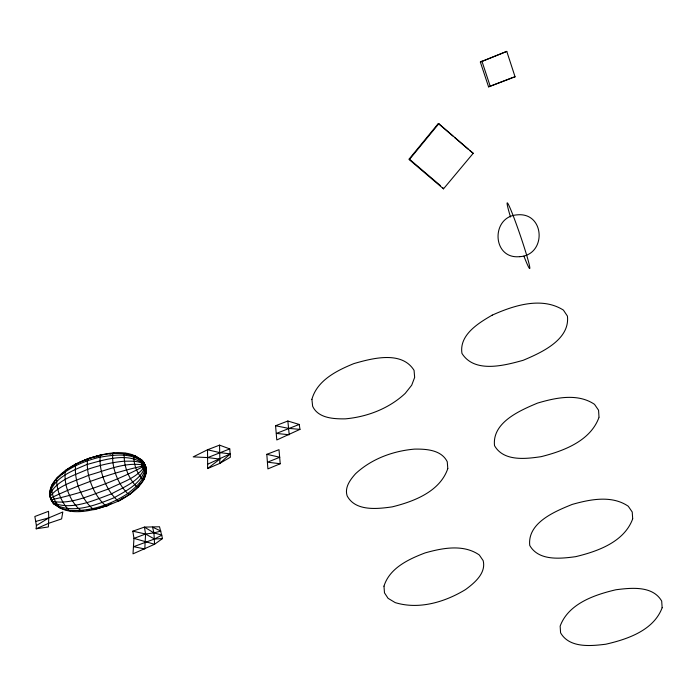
<?xml version="1.0" encoding="UTF-8"?>
<svg xmlns="http://www.w3.org/2000/svg" width="697" height="697" viewBox="0 0 697 697"><rect width="100%" height="100%" fill="white"/><g stroke="black" fill="none" stroke-linecap="round" stroke-linejoin="round"><path stroke-width="1.05" d="M146.248 469.351L145.359 465.43C132.099 442.935 94.565 455.176 75.738 463.967C64.037 470.606 44.582 483.805 51.081 499.801C65.788 521.147 100.882 508.88 119.727 500.463C132.369 493.946 154.089 478.003 143.303 461.78M207.662 464.237L207.506 449.774L219.546 445.139L229.766 448.903L230.393 457.223L219.721 463.427L207.54 468.576L207.662 464.237L230.21 453.878L219.912 452.632L207.506 449.774L193.208 456.883L207.776 457.581L219.86 459.096L219.721 463.427L230.21 453.878M36.166 528.796L48.659 523.299L61.615 518.917L62.808 511.99L48.755 517.897L48.407 526.941L36.166 528.796L36.392 525.564L34.85 516.486L48.546 511.302L48.755 517.897L36.392 525.564M137.649 457.981L142.615 460.734L145.359 465.43L146.475 471.547L143.93 479.458L137.457 487.438L128.954 494.722L118.351 501.143C106.275 490.967 98.504 470.876 100.281 455.193L101.727 454.688L95.855 457.066M78.273 463C95.306 454.705 115.423 450.428 133.955 455.89L134.643 455.629L141.996 460.046L145.359 465.43C116.042 481.252 83.675 492.901 51.081 499.801L49.504 492.901L51.953 485.051L54.68 482.202M144.593 475.537L146.457 470.597L145.359 465.43L141.151 459.898C140.916 464.237 142.824 469.247 145.961 472.261L145.359 465.43L141.151 459.898L133.955 455.89C133.432 464.272 137.152 474.004 143.26 479.771L145.961 472.261L145.359 465.43L144.026 463.113M492.239 315.122C478.456 323.06 459.035 334.891 461.954 353.405C474.579 373.557 504.445 365.489 523.168 360.297C541.125 352.726 570.163 339.796 567.419 316.089L563.403 310.087C541.682 296.364 513.724 305.469 492.178 315.157M100.281 455.193L87.639 458.783C85.409 474.526 93.903 496.369 106.38 506.257L111.459 503.443M599.011 417.337C590.481 440.992 563.594 451.011 541.116 456.666C525.669 458.948 503.591 461.623 494.522 445.653C491.951 422.443 519.945 410.498 537.526 403.101C555.666 397.734 577.682 392.934 594.515 404.338L598.557 410.228L598.993 416.989M140.08 483.831L138.415 486.976L137.457 487.438C128.718 479.397 123.404 465.518 124.275 453.686L125.268 453.32L126.68 454.122M142.467 480.703L144.253 478.351M409.2 158.977L438.308 123.508L438.814 123.709L473.211 153.296L443.51 188.843L409.296 159.665L409.2 158.977L440.487 185.663M409.296 159.665L438.814 123.709M59.968 475.816L57.276 477.567L51.465 486.166C51.439 494.121 54.732 502.424 60.247 508.148L70.58 510.927M61.484 474.5L64.525 471.86M75.72 464.768L77.28 463.427L75.738 463.967C73.464 479.51 81.479 500.028 93.868 509.725L107.852 505.534M207.54 468.576L219.86 459.096L219.546 445.139M123.116 497.919L118.351 501.143M162.514 538.572L154.568 544.27L133.005 553.845L133.963 538.38L132.831 531.175L144.427 527.098L159.517 526.766L162.514 538.572L154.455 539.016L133.667 546.683L144.793 548.966L145.577 534.024L144.427 527.098L153.941 532.9L161.939 535.104L154.455 539.016L145.577 534.024L132.831 531.175M86.524 459.933L89.199 458.243M77.28 463.427L65.387 470.379C63.279 484.668 70.258 502.424 81.662 511.31L83.013 510.674L77.881 510.553M480.355 62.05L506.78 51.395L515.066 76.818L488.571 86.855L480.355 62.05L506.78 51.395M299.98 429.361L276.796 439.964L275.568 425.745L287.852 421.023L299.222 424.447L299.98 429.361L288.732 428.402L275.568 425.745M130.156 494.138L128.954 494.722C118.115 485.06 111.52 467.905 112.783 453.451L114.038 453.006L109.934 454.096M78.221 463.008L87.639 458.783M55.063 504.314L54.044 504.253L52.972 502.467M280.22 463.749L267.901 468.889L266.812 454.322L279 449.678L280.22 463.749L267.552 462.181L279.811 457.232L266.812 454.322M207.776 457.581L229.766 448.903M49.757 492.317L50.785 492.396M488.571 86.855L511.868 77.837M299.222 424.447L276.378 433.438L289.211 434.745L287.852 421.023M512.879 77.445L515.066 76.818M35.939 521.365L48.755 517.897M519.666 256.688C546.823 255.067 545.132 212.097 517.244 214.842C490.592 216.54 491.89 259.763 519.918 256.627M87.116 510.117L89.172 509.847M92.257 509.429L94.304 509.15M127.673 454.348L135.619 456.187L136.821 457.528M61.362 508.601L54.627 504.497L52.998 502.093M473.211 153.296L469.822 150.604M438.308 123.508L452.85 136.02M454.47 137.405L468.201 149.219M145.873 467.87L145.359 465.43C112.748 472.549 80.521 483.735 50.437 498.198L51.9 500.673M50.82 498.886L53.347 503.617C72.079 514.795 95.541 505.194 113.994 497.797C126.654 490.583 144.662 482.054 145.359 465.43C134.835 451.595 114.508 454.792 99.488 457.267C83.788 461.126 68.28 467.661 56.588 479.127C56.614 490.392 61.258 502.136 69.029 510.291C89.608 511.912 110.082 504.95 127.237 493.894C136.168 487.142 147.25 477.933 145.359 465.43C129.729 451.133 104.646 459.759 86.663 464.577C72.488 470.71 54.026 477.436 49.443 493.859L51.813 501.309C71.19 504.942 90.471 495.001 108.505 489.015C121.2 482.481 137.422 478.116 145.359 465.43C139.618 460.351 131.402 461.231 124.293 461.205C111.651 462.303 99.305 465.361 87.325 469.456C73.804 475.528 56.03 480.425 49.592 495.114L52.589 502.607C71.634 510.892 93.154 500.498 111.302 493.964C123.813 486.976 141.465 480.764 145.359 465.43C126.366 461.092 106.859 470.275 88.711 475.241C75.433 481.096 59.289 484.781 49.931 496.595L50.82 498.886L50.367 496.072M442.961 187.763L443.51 188.843M144.723 464.646L145.351 466.267M481.897 61.109L490.27 86.411M510.492 216.976A34.754 1.83 71.1 0 1 511.189 210.694A34.754 1.83 71.1 0 1 527.882 259.415A34.754 1.83 71.1 0 1 523.917 256.147M311.907 399.311L312.631 406.246C318.154 418.331 333.837 419.002 345.303 418.853C367.249 416.884 389.031 408.547 405.245 393.369L411.709 385.197L414.654 377.408L414.062 370.36C401.803 350.539 372.564 358.223 354.259 363.486L353.745 363.651C336.86 370.543 317.161 380.318 311.907 399.311M632.676 518.716L632.658 518.943C624.137 542.031 597.608 551.405 575.6 556.676C560.344 558.724 538.685 561.129 529.746 545.455C527.281 522.724 554.969 511.406 572.176 504.428C590.106 499.357 611.766 494.957 628.258 506.231L632.231 512.016L632.676 518.716M447.788 468.558L447.762 468.706C439.851 491.655 413.887 501.491 392.219 506.867C377.521 508.941 355.4 511.581 347.132 495.846C344.414 487.369 350.269 479.667 355.575 473.707C371.545 458.87 393.012 450.959 414.532 449.112C426.224 448.92 441.384 449.826 447.256 461.754L447.788 468.558M662.15 607.732L662.106 607.862C653.594 630.445 627.387 639.28 605.78 644.22C590.69 646.067 569.405 648.245 560.588 632.815L560.144 626.133C568.43 603.637 594.48 594.802 615.878 589.767C631.142 587.806 652.74 585.463 661.688 601.084L662.15 607.732M383.977 586.16L384.483 592.851L388.072 598.322L395.208 602.609C418.993 609.884 444.939 602.112 465.552 589.549C474.474 582.971 486.271 573.204 483.178 560.649L479.292 554.969C463.435 543.921 442.456 548.008 425.109 552.913C408.712 559.142 389.545 568.038 383.977 586.16M145.577 534.024L133.963 538.38L154.568 544.27L153.941 532.9L152.556 527.141L160.92 531.079L153.941 532.9L145.577 534.024"/></g></svg>
